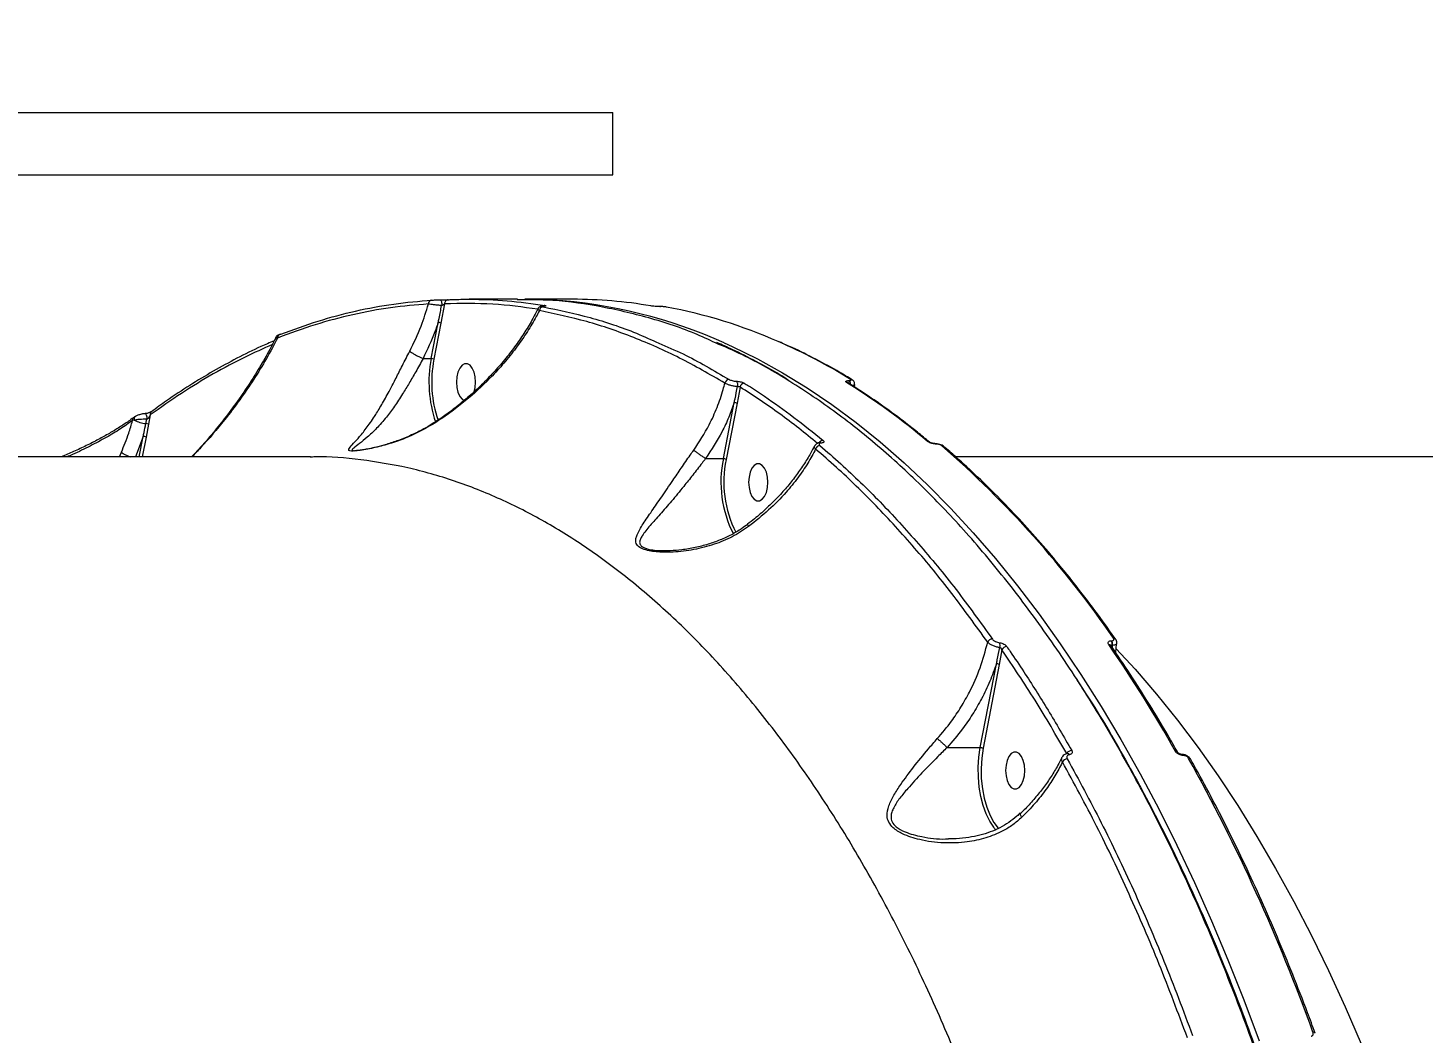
# Model space of a CAD drawing. Header units: millimetres. Extents: x -11024 to 8278, y -7837 to 5770.
# Drawn here: x 2696.3 to 3032.7, y 1306.3 to 1548.6 of the extents above; entities that cross this region are included whole.
import ezdxf

# ---------------------------------------------------------------- set-up
doc = ezdxf.new("R2010")
doc.units = ezdxf.units.MM
for name, color, linetype in [('DIKOM_ОБЪЕКТ', 7, 'Continuous'), ('DIKOM_РАЗМЕР_ЗОНА', 7, 'Continuous'), ('DIKOM_РАЗМЕР_ОБЪЕКТА', 7, 'Continuous')]:
    doc.layers.add(name, color=color, linetype=linetype)
doc.styles.add('style1', font='arial.ttf', dxfattribs={"width": 0.8})
doc.dimstyles.new('1-50', dxfattribs={"dimtxt": 300, "dimasz": 200, "dimexe": 100, "dimexo": 0, "dimgap": 100, "dimtad": 1, "dimtxsty": 'style1', "dimcen": 200, "dimclrd": 7, "dimclre": 7, "dimclrt": 7, "dimadec": 1, "dimazin": 2, "dimtfac": 1, "dimtmove": 0, "dimatfit": 2, "dimfxl": 0, "dimlwd": 25, "dimlwe": 18, "dimarcsym": 0})

# ---------------------------------------------------------------- blocks, each defined once
blk = doc.blocks.new('*D9')
at = {"layer": 'Defpoints', "color": 0, "transparency": 16777216}
for p in [(3740.68, 3707.51), (-8191.56, -3797.25), (-1076.12, -3797.25)]:
    blk.add_point(p, dxfattribs=at)
at = {"layer": 'DIKOM_РАЗМЕР_ОБЪЕКТА', "color": 7, "lineweight": 18, "transparency": 16777216}
for p, q in [((3740.68, 3707.51), (-8291.56, 3707.51)), ((-1076.12, -3797.25), (-8291.56, -3797.25))]:
    blk.add_line(p, q, dxfattribs=at)
at = {"layer": 'DIKOM_РАЗМЕР_ОБЪЕКТА', "color": 7, "lineweight": 25, "transparency": 16777216}
blk.add_line((-8191.56, 3507.51), (-8191.56, -3597.25), dxfattribs=at)
at = {"layer": 'DIKOM_РАЗМЕР_ОБЪЕКТА', "color": 7, "transparency": 16777216}
for points in [[(-8224.9, 3507.51), (-8158.23, 3507.51), (-8191.56, 3707.51)], [(-8224.9, -3597.25), (-8158.23, -3597.25), (-8191.56, -3797.25)]]:
    blk.add_solid(points, dxfattribs=at)
at = {"layer": 'DIKOM_РАЗМЕР_ОБЪЕКТА', "color": 7, "transparency": 16777216, "insert": (-8444.74, -44.87), "char_height": 300, "attachment_point": 5, "rotation": 90, "style": 'style1'}
blk.add_mtext('7500', dxfattribs=at)
blk = doc.blocks.new('*D11')
at = {"layer": 'Defpoints', "color": 0, "transparency": 16777216}
for p in [(3316.13, 5770.14), (-10574.15, -5797.25), (-1580.09, -5797.25)]:
    blk.add_point(p, dxfattribs=at)
at = {"layer": 'DIKOM_РАЗМЕР_ЗОНА', "color": 7, "lineweight": 18, "transparency": 16777216}
for p, q in [((3316.13, 5770.14), (-10674.15, 5770.14)), ((-1580.09, -5797.25), (-10674.15, -5797.25))]:
    blk.add_line(p, q, dxfattribs=at)
at = {"layer": 'DIKOM_РАЗМЕР_ЗОНА', "color": 7, "lineweight": 25, "transparency": 16777216}
blk.add_line((-10574.15, 5570.14), (-10574.15, -5597.25), dxfattribs=at)
at = {"layer": 'DIKOM_РАЗМЕР_ЗОНА', "color": 7, "transparency": 16777216}
for points in [[(-10607.49, 5570.14), (-10540.82, 5570.14), (-10574.15, 5770.14)], [(-10607.49, -5597.25), (-10540.82, -5597.25), (-10574.15, -5797.25)]]:
    blk.add_solid(points, dxfattribs=at)
at = {"layer": 'DIKOM_РАЗМЕР_ЗОНА', "color": 7, "transparency": 16777216, "insert": (-10827.33, -172.99), "char_height": 300, "attachment_point": 5, "rotation": 90, "style": 'style1'}
blk.add_mtext('11500', dxfattribs=at)

msp = doc.modelspace()

# ---------------------------------------------------------------- linework, layer by layer
at = {"layer": 'DIKOM_ОБЪЕКТ', "color": 7, "linetype": 'Continuous', "lineweight": 15}
for p, q in [((2562.384, 1528.171), (2837.384, 1528.171)), ((2837.384, 1513.171), (2837.384, 1528.171)), ((2562.384, 1513.171), (2837.384, 1513.171)), ((2796.808, 1482.053), (2795.934, 1477.432)), ((2814.407, 1483.171), (2802.766, 1483.171)), ((2827.693, 1483.171), (2816.122, 1483.171)), ((2848.818, 1481.412), (2848.729, 1481.412)), ((2848.729, 1481.412), (2848.776, 1481.408)), ((2848.865, 1481.408), (2848.776, 1481.408)), ((2848.818, 1481.412), (2848.865, 1481.408)), ((2793.576, 1468.878), (2795.264, 1477.607)), ((2795.934, 1477.432), (2794.246, 1468.702)), ((2791.624, 1468.878), (2791.619, 1468.879)), ((2791.624, 1468.878), (2793.576, 1468.878)), ((2894.298, 1463.566), (2894.344, 1463.566)), ((2868.059, 1462.006), (2867.319, 1458.086)), ((2894.123, 1463.004), (2894.125, 1463.003)), ((2895.659, 1462.003), (2895.709, 1462.648)), ((2864.037, 1444.755), (2866.649, 1458.261)), ((2867.319, 1458.086), (2864.707, 1444.579)), ((2721.993, 1454.035), (2721.569, 1453.949)), ((2724.569, 1455.597), (2724.578, 1455.598)), ((2725.835, 1455.284), (2725.408, 1453.028)), ((2724.149, 1450.104), (2722.278, 1445.171)), ((2723.195, 1445.171), (2724.149, 1450.104)), ((2724.819, 1449.928), (2723.899, 1445.171)), ((2725.408, 1453.028), (2724.819, 1449.928)), ((2915.163, 1448.364), (2915.095, 1448.364)), ((2915.368, 1448.281), (2915.3, 1448.281)), ((2764.441, 1445.171), (2466.399, 1445.171)), ((2718.393, 1445.171), (2718.872, 1446.304)), ((2859.754, 1444.755), (2864.037, 1444.755)), ((3182.175, 1445.171), (2920.067, 1445.171)), ((2849.8, 1422.594), (2850.237, 1422.598)), ((2957.592, 1400.872), (2957.66, 1400.872)), ((2957.773, 1399.742), (2957.704, 1399.356)), ((2957.841, 1399.742), (2957.773, 1399.742)), ((2957.823, 1399.179), (2957.841, 1399.742)), ((2931.208, 1398.66), (2930.546, 1395.164)), ((2925.971, 1375.139), (2929.876, 1395.339)), ((2930.546, 1395.164), (2926.641, 1374.967)), ((2917.972, 1375.139), (2925.971, 1375.139)), ((2974.61, 1373.461), (2974.563, 1373.461)), ((2974.958, 1373.199), (2974.911, 1373.199)), ((2929.733, 1355.29), (2929.437, 1355.636))]:
    msp.add_line(p, q, dxfattribs=at)
at = {"layer": 'DIKOM_ОБЪЕКТ', "color": 7, "linetype": 'Continuous', "lineweight": 15, "flags": 128}
for points in [[(2795.726, 1483.013), (2795.818, 1482.99), (2795.905, 1482.91), (2795.982, 1482.777), (2796.045, 1482.599), (2796.09, 1482.386), (2796.114, 1482.152), (2796.117, 1481.909), (2796.097, 1481.673)], [(2816.122, 1483.171), (2816.38, 1483.17), (2819.704, 1483.113)], [(2757.302, 1474.724), (2757.145, 1474.708), (2757.049, 1474.68)], [(2864.248, 1472.644), (2866.147, 1471.785), (2872.233, 1468.795), (2878.272, 1465.462), (2884.258, 1461.791), (2890.187, 1457.784), (2896.053, 1453.445), (2901.853, 1448.777), (2907.58, 1443.785), (2913.23, 1438.471), (2918.798, 1432.842), (2924.28, 1426.901), (2929.67, 1420.654), (2934.965, 1414.106), (2940.16, 1407.262), (2945.251, 1400.129), (2950.232, 1392.712), (2955.101, 1385.017), (2959.853, 1377.051), (2964.483, 1368.82), (2968.989, 1360.333), (2973.366, 1351.595), (2977.61, 1342.614), (2981.719, 1333.397), (2985.688, 1323.953), (2989.514, 1314.29), (2993.194, 1304.415)], [(2803.958, 1460.831), (2804.202, 1461.903), (2804.296, 1463.171), (2804.202, 1464.438), (2803.928, 1465.604), (2803.496, 1466.572), (2802.941, 1467.264), (2802.308, 1467.625), (2801.648, 1467.625), (2801.015, 1467.264), (2800.461, 1466.572), (2800.028, 1465.604), (2799.754, 1464.438), (2799.66, 1463.171)], [(2799.66, 1463.171), (2799.754, 1461.903), (2800.028, 1460.738), (2800.461, 1459.77), (2801.015, 1459.077), (2801.575, 1458.739)], [(2721.84, 1454.661), (2721.833, 1454.656), (2721.777, 1454.607)], [(2724.578, 1455.598), (2724.662, 1455.576), (2724.766, 1455.478), (2724.858, 1455.31), (2724.933, 1455.083), (2724.983, 1454.818), (2725.005, 1454.535), (2724.997, 1454.257)], [(2870.122, 1439.048), (2870.216, 1437.78), (2870.49, 1436.615), (2870.922, 1435.647), (2871.477, 1434.954), (2872.11, 1434.593), (2872.769, 1434.593), (2873.402, 1434.954), (2873.957, 1435.647), (2874.389, 1436.615), (2874.663, 1437.78), (2874.757, 1439.048), (2874.663, 1440.315), (2874.389, 1441.481), (2873.957, 1442.449), (2873.402, 1443.141), (2872.769, 1443.502), (2872.11, 1443.502), (2871.477, 1443.141), (2870.922, 1442.449), (2870.49, 1441.481), (2870.216, 1440.315), (2870.122, 1439.048)], [(2958.766, 1398.931), (2963.31, 1393.992), (2968.46, 1388.013), (2973.515, 1381.732), (2978.468, 1375.154), (2983.316, 1368.287), (2988.053, 1361.135), (2992.676, 1353.706), (2997.18, 1346.007), (3001.562, 1338.045), (3005.816, 1329.827), (3009.939, 1321.361), (3013.927, 1312.654), (3017.776, 1303.716), (3021.484, 1294.553), (3025.045, 1285.176), (3028.458, 1275.592), (3031.718, 1265.81), (3034.824, 1255.84)], [(2929.437, 1355.636), (2929.232, 1355.896), (2928.251, 1357.391), (2927.393, 1359.148), (2926.677, 1361.131), (2926.118, 1363.295), (2925.728, 1365.595), (2925.516, 1367.981), (2925.486, 1370.402), (2925.639, 1372.805), (2925.971, 1375.139)], [(2926.641, 1374.967), (2926.306, 1372.576), (2926.166, 1370.113), (2926.223, 1367.638), (2926.476, 1365.209), (2926.919, 1362.886), (2927.542, 1360.723), (2928.329, 1358.773), (2929.262, 1357.082), (2930.318, 1355.691), (2930.454, 1355.544)], [(2932.084, 1369.588), (2932.178, 1368.321), (2932.452, 1367.156), (2932.884, 1366.188), (2933.439, 1365.495), (2934.072, 1365.134), (2934.732, 1365.134), (2935.365, 1365.495), (2935.92, 1366.188), (2936.352, 1367.156), (2936.626, 1368.321), (2936.72, 1369.588), (2936.626, 1370.856), (2936.352, 1372.021), (2935.92, 1372.989), (2935.365, 1373.682), (2934.732, 1374.043), (2934.072, 1374.043), (2933.439, 1373.682), (2932.884, 1372.989), (2932.452, 1372.021), (2932.178, 1370.856), (2932.084, 1369.588)]]:
    msp.add_lwpolyline(points, dxfattribs=at)
at = {"layer": 'DIKOM_ОБЪЕКТ', "color": 7, "linetype": 'Continuous', "lineweight": 15}
for centre, radius, start, end in [((2793.803, 1482.062), 0.906, 94.15184, 181.33902), ((2797.728, 1482.133), 0.924, 94.65173, 184.9356), ((2820.644, 1480.388), 0.978, 94.64507, 177.1965), ((2820.974, 1480.894), 0.788, 90.51826, 117.67961), ((2815.129, 1363.826), 119.391, 65.70603, 86.38552), ((2827.656, 1370.735), 112.435, 80.33326, 89.98109), ((2827.667, 1360.132), 123.261, 66.26748, 79.42321), ((2795.278, 1476.297), 1.311, 59.98547, 90.61176), ((2757.388, 1473.898), 0.853, 113.43796, 184.80404), ((2819.884, 1341.751), 143.22, 58.50168, 66.37658), ((2822.925, 1463.221), 29.89, 169.09054, 198.73653), ((2793.59, 1467.569), 1.309, 59.95925, 90.63797), ((2822.113, 1463.175), 28.41, 168.78212, 198.82592), ((2865.482, 1462.751), 1.102, 94.57544, 169.40808), ((2865.891, 1462.531), 1.606, 344.90797, 33.01124), ((2893.545, 1462.743), 1.115, 355.58562, 47.534), ((2893.584, 1462.736), 1.126, 354.47643, 47.46971), ((2894.719, 1463.172), 0.696, 58.8034, 90.52892), ((2869.16, 1461.85), 1.111, 94.60937, 171.93945), ((2801.887, 1316.333), 173.153, 49.96475, 57.95862), ((2893.755, 1462.409), 0.7, 58.47806, 90.42054), ((2866.663, 1456.95), 1.311, 59.99298, 90.60425), ((2722.34, 1454.067), 0.78, 136.22583, 188.71906), ((2722.693, 1454.313), 0.754, 126.24372, 201.66607), ((2725.677, 1461.261), 8.111, 242.98274, 263.69684), ((2726.596, 1455.481), 0.786, 130.29026, 194.52566), ((2724.163, 1448.793), 1.311, 59.98547, 90.61176), ((2724.759, 1451.889), 1.31, 60.36004, 88.80974), ((2887.396, 1446.742), 1.169, 94.15075, 165.01116), ((2888.146, 1447.995), 1.153, 94.08067, 151.40165), ((2887.434, 1448.168), 0.435, 54.64022, 93.07592), ((2913.29, 1448.259), 0.649, 49.24323, 91.81562), ((2915.088, 1448.051), 0.313, 47.29069, 88.96983), ((2915.156, 1448.051), 0.314, 47.29561, 88.22208), ((2755.829, 1262.716), 245.274, 34.45525, 49.01553), ((2916.709, 1447.207), 0.663, 50.06358, 91.36735), ((2890.761, 1439.045), 27.327, 167.93797, 207.08131), ((2864.05, 1443.442), 1.313, 59.99542, 90.56364), ((2890.853, 1439.071), 26.719, 168.10372, 206.82631), ((2928.965, 1399.945), 1.33, 92.89065, 154.8546), ((2928.797, 1399.712), 1.939, 345.74848, 20.07764), ((2932.428, 1398.133), 1.329, 92.65805, 156.63777), ((2956.995, 1399.328), 0.605, 37.8103, 93.46978), ((2674.113, 1205.052), 343.482, 29.50404, 34.56676), ((2956.194, 1400.069), 1.612, 348.29346, 29.8739), ((2956.26, 1400.069), 1.615, 348.30947, 29.83432), ((2958.111, 1400.878), 0.605, 38.01922, 93.49432), ((2929.89, 1394.028), 1.311, 59.98547, 90.61176), ((2948.068, 1373.004), 1.414, 91.98858, 151.60826), ((2947.053, 1373.155), 0.505, 29.90747, 94.21348), ((2973.105, 1373.646), 0.569, 34.1954, 95.35711), ((2974.518, 1373.039), 0.424, 22.21046, 84.6467), ((2974.56, 1373.035), 0.43, 22.49759, 82.64728), ((2976.252, 1371.949), 0.573, 34.37074, 95.09396), ((2578.553, 1151.998), 454.702, 19.86965, 29.01124), ((2947.011, 1370.956), 1.434, 92.16623, 149.245), ((3006.262, 1306.022), 0.527, 32.85861, 98.34072)]:
    msp.add_arc(centre, radius, start, end, dxfattribs=at)
for points, knots in [([(2792.898, 1482.041), (2789.857, 1481.785), (2783.777, 1481.275), (2774.666, 1479.546), (2765.572, 1477.17), (2759.549, 1474.941), (2756.538, 1473.826)], [0, 0, 0, 0, 0.2490999, 0.4981997, 0.7490988, 1, 1, 1, 1]), ([(2757.302, 1474.724), (2760.298, 1475.834), (2766.29, 1478.055), (2775.381, 1480.442), (2784.532, 1482.189), (2790.669, 1482.707), (2793.738, 1482.965)], [0, 0, 0, 0, 0.2491006, 0.4982005, 0.7491007, 1, 1, 1, 1]), ([(2788.394, 1470.639), (2789.381, 1472.649), (2791.209, 1476.376), (2792.365, 1480.255), (2792.898, 1482.041)], [0, 0, 0, 0, 0.5394986, 1, 1, 1, 1]), ([(2796.097, 1481.673), (2795.814, 1481.688), (2795.232, 1481.718), (2794.303, 1481.81), (2793.455, 1481.923), (2793.083, 1482.002), (2792.898, 1482.041)], [0, 0, 0, 0, 0.23796711, 0.49066277, 0.74627412, 1, 1, 1, 1]), ([(2793.738, 1482.965), (2793.857, 1482.972), (2794.095, 1482.984), (2794.62, 1482.999), (2795.194, 1483.01), (2795.554, 1483.012), (2795.726, 1483.013)], [0, 0, 0, 0, 0.2583871, 0.5167909, 0.7678161, 1, 1, 1, 1]), ([(2819.332, 1480.918), (2818.863, 1480.001), (2817.839, 1477.994), (2815.949, 1474.917), (2813.734, 1471.704), (2811.276, 1468.54), (2808.611, 1465.473), (2805.77, 1462.543), (2802.802, 1459.791), (2799.728, 1457.245), (2796.751, 1455.014), (2794.744, 1453.724), (2793.838, 1453.142)], [0, 0, 0, 0, 0.08944522, 0.19550475, 0.30200707, 0.40881759, 0.51575191, 0.62043396, 0.72302991, 0.82299287, 0.92003641, 1, 1, 1, 1]), ([(2819.667, 1480.436), (2819.419, 1479.963), (2818.536, 1478.275), (2816.811, 1475.39), (2814.332, 1471.784), (2811.523, 1468.221), (2807.722, 1463.983), (2803.641, 1460.126), (2799.389, 1456.721), (2796.467, 1454.626), (2794.601, 1453.444), (2793.916, 1453.01)], [0, 0, 0, 0, 0.0465638, 0.1660377, 0.2855054, 0.4082693, 0.5310193, 0.7327783, 0.8363385, 0.9398859, 1, 1, 1, 1]), ([(2795.264, 1477.607), (2795.33, 1477.92), (2795.619, 1479.273), (2795.889, 1480.629), (2796.097, 1481.673)], [0, 0, 0, 0, 0.2307346, 1, 1, 1, 1]), ([(2795.726, 1483.013), (2795.895, 1483.014), (2796.243, 1483.017), (2796.799, 1483.027), (2797.308, 1483.039), (2797.539, 1483.049), (2797.654, 1483.053)], [0, 0, 0, 0, 0.2338663, 0.4824692, 0.7413741, 1, 1, 1, 1]), ([(2796.808, 1482.053), (2796.762, 1482.008), (2796.673, 1481.92), (2796.488, 1481.802), (2796.305, 1481.72), (2796.172, 1481.683), (2796.114, 1481.675), (2796.097, 1481.673)], [0, 0, 0, 0, 0.291591, 0.5673332, 0.8036849, 0.9441931, 1, 1, 1, 1]), ([(2819.257, 1480.776), (2815.661, 1481.267), (2808.187, 1482.288), (2800.695, 1482.134), (2796.808, 1482.053)], [0, 0, 0, 0, 0.4811612, 1, 1, 1, 1]), ([(2797.654, 1483.053), (2797.997, 1483.068), (2799.714, 1483.142), (2804.458, 1483.221), (2811.895, 1482.955), (2817.942, 1482.106), (2820.967, 1481.682)], [0, 0, 0, 0, 0.0441433, 0.2207138, 0.6100138, 1, 1, 1, 1]), ([(2862.149, 1472.653), (2860.473, 1473.427), (2854.91, 1475.995), (2845.311, 1479.04), (2833.405, 1481.736), (2823.054, 1483.089), (2816.687, 1483.026), (2814.316, 1483.003)], [0, 0, 0, 0, 0.1071164, 0.3555401, 0.6041535, 0.8525767, 1, 1, 1, 1]), ([(2819.667, 1480.436), (2819.579, 1480.499), (2819.375, 1480.646), (2819.269, 1480.813), (2819.336, 1480.89), (2819.352, 1480.907)], [0, 0, 0, 0, 0.3685154, 0.8539055, 1, 1, 1, 1]), ([(2820.701, 1481.526), (2820.697, 1481.526), (2820.52, 1481.526), (2820.296, 1481.509), (2820.028, 1481.472), (2819.749, 1481.365), (2819.521, 1481.192), (2819.364, 1481.028), (2819.332, 1480.917), (2819.331, 1480.914)], [0, 0, 0, 0, 0.0072287, 0.3100018, 0.5383357, 0.6699305, 0.8211602, 0.9951508, 1, 1, 1, 1]), ([(2864.399, 1462.954), (2860.768, 1465.053), (2853.506, 1469.251), (2842.373, 1474.126), (2831.095, 1478.028), (2823.476, 1479.633), (2819.667, 1480.436)], [0, 0, 0, 0, 0.248597, 0.4971926, 0.7485958, 1, 1, 1, 1]), ([(2820.762, 1481.522), (2820.657, 1481.519), (2820.447, 1481.512), (2820.285, 1481.486), (2820.249, 1481.449), (2820.346, 1481.407), (2820.498, 1481.376), (2820.565, 1481.363)], [0, 0, 0, 0, 0.1889118, 0.377441, 0.5792236, 0.8164934, 1, 1, 1, 1]), ([(2820.565, 1481.363), (2824.338, 1480.557), (2831.886, 1478.944), (2841.187, 1475.91), (2846.662, 1473.403), (2848.442, 1472.588)], [0, 0, 0, 0, 0.40293817, 0.80587363, 1, 1, 1, 1]), ([(2820.972, 1481.54), (2820.968, 1481.54), (2820.957, 1481.538), (2820.859, 1481.531), (2820.736, 1481.525), (2820.63, 1481.526), (2820.607, 1481.526)], [0, 0, 0, 0, 0.2067671, 0.506319, 0.8915975, 1, 1, 1, 1]), ([(2820.967, 1481.682), (2821.036, 1481.669), (2821.197, 1481.64), (2821.296, 1481.597), (2821.254, 1481.56), (2821.087, 1481.533), (2820.87, 1481.526), (2820.762, 1481.522)], [0, 0, 0, 0, 0.1825482, 0.4237801, 0.6274633, 0.8134344, 1, 1, 1, 1]), ([(2848.776, 1481.408), (2848.714, 1481.408), (2848.5, 1481.41), (2848.076, 1481.425), (2847.529, 1481.459), (2846.965, 1481.511), (2846.688, 1481.552), (2846.536, 1481.574)], [0, 0, 0, 0, 0.0796, 0.2757345, 0.4707367, 0.7105149, 1, 1, 1, 1]), ([(2850.292, 1481.298), (2850.19, 1481.314), (2850.012, 1481.343), (2849.649, 1481.376), (2849.308, 1481.398), (2849.042, 1481.407), (2848.906, 1481.408), (2848.865, 1481.408)], [0, 0, 0, 0, 0.3026188, 0.5346691, 0.7255437, 0.9171073, 1, 1, 1, 1]), ([(2795.264, 1477.607), (2795.007, 1476.843), (2794.01, 1473.879), (2792.64, 1471.008), (2791.624, 1468.878)], [0, 0, 0, 0, 0.2578088, 1, 1, 1, 1]), ([(2756.093, 1473.894), (2755.801, 1473.292), (2754.818, 1471.266), (2752.862, 1467.8), (2750.225, 1463.487), (2747.286, 1459.137), (2744.213, 1454.947), (2740.957, 1450.892), (2738.194, 1447.673), (2736.364, 1445.781), (2735.773, 1445.171)], [0, 0, 0, 0, 0.0608243, 0.2048242, 0.3516003, 0.5011163, 0.6531938, 0.7885787, 0.9317254, 1, 1, 1, 1]), ([(2756.538, 1473.826), (2755.662, 1472.167), (2753.908, 1468.849), (2750.848, 1463.886), (2747.484, 1458.947), (2743.281, 1453.414), (2739.404, 1448.804), (2736.606, 1445.914), (2735.886, 1445.171)], [0, 0, 0, 0, 0.168348, 0.33670354, 0.50756818, 0.67843009, 0.91729977, 1, 1, 1, 1]), ([(2756.538, 1473.826), (2756.453, 1473.836), (2756.179, 1473.869), (2755.982, 1473.901), (2756.061, 1473.911), (2756.064, 1473.911)], [0, 0, 0, 0, 0.2974031, 0.9657492, 1, 1, 1, 1]), ([(2757.052, 1474.669), (2756.981, 1474.645), (2756.758, 1474.569), (2756.507, 1474.417), (2756.207, 1474.191), (2756.103, 1473.975), (2756.067, 1473.902)], [0, 0, 0, 0, 0.1818381, 0.5642932, 0.8512073, 1, 1, 1, 1]), ([(2755.276, 1472.237), (2753.084, 1471.27), (2748.301, 1469.162), (2741, 1465.224), (2733.363, 1460.611), (2728.344, 1457.06), (2725.835, 1455.284)], [0, 0, 0, 0, 0.2194573, 0.4786889, 0.7393446, 1, 1, 1, 1]), ([(2755.722, 1473.14), (2754.658, 1472.69), (2751.65, 1471.416), (2746.747, 1468.982), (2741.02, 1465.875), (2735.356, 1462.442), (2730.384, 1459.183), (2727.323, 1456.941), (2726.11, 1456.053)], [0, 0, 0, 0, 0.1055759, 0.2984192, 0.4907311, 0.6823426, 0.8741047, 1, 1, 1, 1]), ([(2793.916, 1453.01), (2792.236, 1452.069), (2788.838, 1450.168), (2783.959, 1448.416), (2780.234, 1447.427), (2777.787, 1446.935), (2776.091, 1446.675), (2774.711, 1446.557), (2773.836, 1446.615), (2773.615, 1446.866), (2773.89, 1447.412), (2774.824, 1448.389), (2776.345, 1450.054), (2778.152, 1452.307), (2780.028, 1455.039), (2781.872, 1458.093), (2783.518, 1461.089), (2785.111, 1464.172), (2786.685, 1467.316), (2787.803, 1469.49), (2788.394, 1470.639)], [0, 0, 0, 0, 0.0863538, 0.1746784, 0.2336185, 0.2635144, 0.294119, 0.3212042, 0.348563, 0.3826682, 0.4154265, 0.4844295, 0.5550137, 0.633366, 0.7133051, 0.7760749, 0.8404069, 0.8905379, 0.9421297, 1, 1, 1, 1]), ([(2788.394, 1470.639), (2788.412, 1470.625), (2788.528, 1470.533), (2788.842, 1470.316), (2789.446, 1469.951), (2790.179, 1469.553), (2790.947, 1469.17), (2791.395, 1468.976), (2791.619, 1468.879)], [0, 0, 0, 0, 0.03191, 0.2096851, 0.4072912, 0.604838, 0.8024232, 1, 1, 1, 1]), ([(2848.442, 1472.588), (2850.406, 1471.753), (2856.121, 1469.325), (2861.72, 1466.019), (2865.395, 1463.85)], [0, 0, 0, 0, 0.34366274, 1, 1, 1, 1]), ([(3030.722, 1064.173), (3030.693, 1068.751), (3030.616, 1081.086), (3029.94, 1101.153), (3028.533, 1124.277), (3026.44, 1147.436), (3023.653, 1170.549), (3020.16, 1193.533), (3016.039, 1215.882), (3011.32, 1237.535), (3006.043, 1258.446), (3000.123, 1278.956), (2993.552, 1298.975), (2986.337, 1318.419), (2978.639, 1336.86), (2970.494, 1354.259), (2961.95, 1370.6), (2952.866, 1386.149), (2943.253, 1400.816), (2933.131, 1414.527), (2922.845, 1426.834), (2912.453, 1437.773), (2902.01, 1447.401), (2891.223, 1456.027), (2880.106, 1463.51), (2870.373, 1469.121), (2864.329, 1471.717), (2862.149, 1472.653)], [0, 0, 0, 0, 0.0243023, 0.065474, 0.1066777, 0.1478492, 0.1902168, 0.2326193, 0.2749866, 0.3161585, 0.357362, 0.3985338, 0.4409013, 0.4833035, 0.5256711, 0.5668429, 0.6080463, 0.6492182, 0.6915858, 0.7339878, 0.7763554, 0.816045, 0.8557626, 0.895452, 0.9362088, 0.9769962, 1, 1, 1, 1]), ([(2879.62, 1463.742), (2878.95, 1464.161), (2876.397, 1465.756), (2871.904, 1468.208), (2866.851, 1470.796), (2863.683, 1472.178), (2862.451, 1472.715)], [0, 0, 0, 0, 0.1187387, 0.452619, 0.7871434, 1, 1, 1, 1]), ([(2895.079, 1463.768), (2894.079, 1464.368), (2891.184, 1466.108), (2886.355, 1468.743), (2881.512, 1471.176), (2878.565, 1472.439), (2877.557, 1472.871)], [0, 0, 0, 0, 0.1730566, 0.5013021, 0.8294798, 1, 1, 1, 1]), ([(2791.619, 1468.879), (2791.619, 1468.879), (2791.081, 1467.803), (2789.887, 1465.805), (2788.271, 1462.914), (2786.551, 1460.08), (2784.714, 1457.311), (2782.612, 1454.503), (2780.387, 1451.974), (2778.228, 1449.904), (2776.273, 1448.359), (2775.033, 1447.45), (2774.493, 1446.942), (2774.473, 1446.708), (2774.971, 1446.683), (2775.16, 1446.674)], [0, 0, 0, 0, 0.00002477, 0.08379886, 0.15919558, 0.23467678, 0.33065673, 0.42676483, 0.54703651, 0.66740512, 0.77212712, 0.87655369, 0.92378623, 0.97100494, 1, 1, 1, 1]), ([(2865.395, 1463.85), (2865.492, 1463.799), (2865.688, 1463.697), (2866.133, 1463.563), (2866.629, 1463.461), (2867.008, 1463.417), (2867.201, 1463.408), (2867.237, 1463.406)], [0, 0, 0, 0, 0.2363939, 0.4725881, 0.7091468, 0.9458992, 1, 1, 1, 1]), ([(2867.237, 1463.406), (2867.273, 1463.404), (2867.464, 1463.395), (2867.841, 1463.352), (2868.335, 1463.25), (2868.779, 1463.113), (2868.973, 1463.01), (2869.07, 1462.958)], [0, 0, 0, 0, 0.053524, 0.2897509, 0.5263374, 0.7630959, 1, 1, 1, 1]), ([(2893.75, 1463.109), (2893.681, 1463.161), (2893.543, 1463.264), (2893.544, 1463.4), (2893.703, 1463.504), (2893.977, 1463.558), (2894.206, 1463.563), (2894.298, 1463.566)], [0, 0, 0, 0, 0.2150139, 0.4299504, 0.6447004, 0.8591738, 1, 1, 1, 1]), ([(2894.344, 1463.566), (2894.406, 1463.567), (2894.561, 1463.571), (2894.743, 1463.607), (2894.85, 1463.676), (2894.85, 1463.767), (2894.758, 1463.834), (2894.712, 1463.868)], [0, 0, 0, 0, 0.1423121, 0.3571317, 0.5715885, 0.7857665, 1, 1, 1, 1]), ([(2895.662, 1462.647), (2895.673, 1462.74), (2895.699, 1462.952), (2895.585, 1463.259), (2895.399, 1463.522), (2895.223, 1463.681), (2895.108, 1463.744), (2895.075, 1463.762)], [0, 0, 0, 0, 0.19897034, 0.45146902, 0.68046033, 0.91056725, 1, 1, 1, 1]), ([(2856.868, 1446.8), (2858.182, 1448.809), (2860.344, 1452.117), (2862.574, 1457.106), (2863.751, 1460.485), (2864.267, 1462.451), (2864.399, 1462.954)], [0, 0, 0, 0, 0.3957794, 0.6516328, 0.9109992, 1, 1, 1, 1]), ([(2867.441, 1462.113), (2867.382, 1462.118), (2867.063, 1462.142), (2866.436, 1462.234), (2865.616, 1462.43), (2864.881, 1462.68), (2864.56, 1462.863), (2864.399, 1462.954)], [0, 0, 0, 0, 0.0542385, 0.2910854, 0.5276032, 0.7637138, 1, 1, 1, 1]), ([(2866.649, 1458.261), (2866.716, 1458.573), (2866.991, 1459.855), (2867.247, 1461.141), (2867.441, 1462.113)], [0, 0, 0, 0, 0.2435458, 1, 1, 1, 1]), ([(2868.059, 1462.006), (2868.026, 1462.019), (2867.96, 1462.045), (2867.81, 1462.078), (2867.643, 1462.102), (2867.517, 1462.111), (2867.453, 1462.113), (2867.441, 1462.113)], [0, 0, 0, 0, 0.2370601, 0.4742961, 0.7108868, 0.946473, 1, 1, 1, 1]), ([(2886.732, 1448.442), (2883.71, 1450.877), (2877.569, 1455.826), (2871.263, 1459.924), (2868.059, 1462.006)], [0, 0, 0, 0, 0.4919511, 1, 1, 1, 1]), ([(2869.07, 1462.958), (2869.397, 1462.753), (2871.03, 1461.726), (2875.045, 1459.087), (2881.076, 1454.805), (2885.734, 1451.033), (2888.064, 1449.145)], [0, 0, 0, 0, 0.0507685, 0.2538482, 0.6266968, 1, 1, 1, 1]), ([(2913.707, 1448.756), (2912.745, 1449.551), (2909.958, 1451.854), (2905.297, 1455.438), (2899.732, 1459.418), (2895.984, 1461.815), (2894.121, 1463.006)], [0, 0, 0, 0, 0.1498886, 0.4344476, 0.718975, 1, 1, 1, 1]), ([(2895.655, 1462.652), (2895.66, 1462.625), (2895.675, 1462.532), (2895.504, 1462.416), (2895.25, 1462.362), (2895.143, 1462.34)], [0, 0, 0, 0, 0.1851502, 0.6545719, 1, 1, 1, 1]), ([(2866.649, 1458.261), (2866.224, 1457.082), (2865.369, 1454.714), (2863.234, 1450.108), (2861.141, 1446.89), (2859.754, 1444.755)], [0, 0, 0, 0, 0.2504067, 0.5028747, 1, 1, 1, 1]), ([(2721.766, 1454.621), (2721.381, 1454.333), (2720.367, 1453.574), (2718.435, 1452.308), (2716.01, 1450.839), (2713.34, 1449.361), (2710.458, 1447.893), (2707.495, 1446.488), (2705.415, 1445.595), (2704.426, 1445.171)], [0, 0, 0, 0, 0.0933542, 0.2458727, 0.3994997, 0.5536728, 0.7077415, 0.8611776, 1, 1, 1, 1]), ([(2721.569, 1453.949), (2720.623, 1453.276), (2718.728, 1451.928), (2715.277, 1449.855), (2711.405, 1447.79), (2708.192, 1446.213), (2706.191, 1445.366), (2705.729, 1445.171)], [0, 0, 0, 0, 0.2323757, 0.4654856, 0.6978601, 0.9303604, 1, 1, 1, 1]), ([(2718.872, 1446.304), (2719.504, 1447.823), (2720.553, 1450.344), (2721.28, 1452.924), (2721.569, 1453.949)], [0, 0, 0, 0, 0.6025738, 1, 1, 1, 1]), ([(2722.267, 1454.907), (2722.121, 1454.833), (2721.931, 1454.737), (2721.782, 1454.617), (2721.747, 1454.589)], [0, 0, 0, 0, 0.7670256, 1, 1, 1, 1]), ([(2724.997, 1454.257), (2724.828, 1454.257), (2724.419, 1454.256), (2723.666, 1454.222), (2722.766, 1454.151), (2722.263, 1454.076), (2721.993, 1454.035)], [0, 0, 0, 0, 0.1615536, 0.3913198, 0.6723985, 1, 1, 1, 1]), ([(2723.733, 1455.465), (2723.567, 1455.426), (2723.134, 1455.323), (2722.632, 1455.128), (2722.346, 1454.966), (2722.253, 1454.913)], [0, 0, 0, 0, 0.29474061, 0.76895419, 1, 1, 1, 1]), ([(2724.57, 1455.588), (2724.355, 1455.575), (2724.072, 1455.557), (2723.798, 1455.483), (2723.733, 1455.465)], [0, 0, 0, 0, 0.7603284, 1, 1, 1, 1]), ([(2726.09, 1456.085), (2726.08, 1456.077), (2726.043, 1456.047), (2725.834, 1455.928), (2725.502, 1455.791), (2725.116, 1455.678), (2724.82, 1455.622), (2724.642, 1455.599), (2724.582, 1455.598), (2724.577, 1455.598)], [0, 0, 0, 0, 0.0733434, 0.2839214, 0.5543789, 0.7485888, 0.8871831, 0.9914366, 1, 1, 1, 1]), ([(2724.787, 1453.199), (2724.849, 1453.512), (2724.92, 1453.864), (2724.989, 1454.217), (2724.997, 1454.257)], [0, 0, 0, 0, 0.8862999, 1, 1, 1, 1]), ([(2725.835, 1455.284), (2725.77, 1455.152), (2725.649, 1454.909), (2725.431, 1454.601), (2725.245, 1454.403), (2725.118, 1454.311), (2725.048, 1454.273), (2725.013, 1454.263), (2724.997, 1454.257)], [0, 0, 0, 0, 0.3534648, 0.6499659, 0.8418542, 0.9246036, 0.9643569, 1, 1, 1, 1]), ([(2724.149, 1450.104), (2724.215, 1450.416), (2724.434, 1451.447), (2724.642, 1452.479), (2724.787, 1453.199)], [0, 0, 0, 0, 0.3030082, 1, 1, 1, 1]), ([(2793.838, 1453.143), (2793.161, 1452.725), (2791.553, 1451.73), (2788.822, 1450.404), (2785.803, 1449.168), (2782.963, 1448.224), (2780.568, 1447.573), (2778.708, 1447.158), (2777.301, 1446.901), (2776.26, 1446.752), (2775.582, 1446.682), (2775.207, 1446.671), (2775.162, 1446.671), (2775.16, 1446.671)], [0, 0, 0, 0, 0.1119329, 0.2660894, 0.4274704, 0.5737478, 0.691418, 0.7848155, 0.854519, 0.9120325, 0.9596427, 0.997868, 1, 1, 1, 1]), ([(2793.916, 1453.01), (2793.907, 1453.024), (2793.858, 1453.105), (2793.853, 1453.116), (2793.848, 1453.125)], [0, 0, 0, 0, 0.17264662, 1, 1, 1, 1]), ([(2870.113, 1428.383), (2868.817, 1427.523), (2866.191, 1425.78), (2861.708, 1423.973), (2856.906, 1422.716), (2852.334, 1422.165), (2848.838, 1422.176), (2846.508, 1422.446), (2844.815, 1422.841), (2843.389, 1423.556), (2842.858, 1424.509), (2842.909, 1425.486), (2843.376, 1426.91), (2844.648, 1429.032), (2846.722, 1432.066), (2849.143, 1435.547), (2851.553, 1439.066), (2853.878, 1442.484), (2855.574, 1444.962), (2856.592, 1446.408), (2856.868, 1446.8)], [0, 0, 0, 0, 0.0704022, 0.1427035, 0.2195583, 0.297966, 0.3555911, 0.384866, 0.4149653, 0.4491204, 0.4886783, 0.517261, 0.5465195, 0.6240199, 0.7036985, 0.7828109, 0.8640046, 0.9204677, 0.9784119, 1, 1, 1, 1]), ([(2856.868, 1446.8), (2856.891, 1446.784), (2856.988, 1446.714), (2857.262, 1446.517), (2857.771, 1446.153), (2858.452, 1445.67), (2859.152, 1445.175), (2859.549, 1444.896), (2859.748, 1444.757)], [0, 0, 0, 0, 0.0352088, 0.1540657, 0.3655558, 0.5770222, 0.7885209, 1, 1, 1, 1]), ([(2885.969, 1447.837), (2885.669, 1447.234), (2884.905, 1445.705), (2883.388, 1443.255), (2881.463, 1440.504), (2879.287, 1437.796), (2876.897, 1435.158), (2874.304, 1432.631), (2871.956, 1430.552), (2870.419, 1429.382), (2869.861, 1428.957)], [0, 0, 0, 0, 0.0889516, 0.2258124, 0.3640119, 0.5031937, 0.6428489, 0.7823307, 0.9210252, 1, 1, 1, 1]), ([(2886.267, 1447.044), (2885.668, 1445.921), (2884.426, 1443.592), (2882.033, 1440.104), (2878.929, 1436.293), (2875.024, 1432.274), (2871.762, 1429.69), (2870.113, 1428.383)], [0, 0, 0, 0, 0.1665442, 0.3455521, 0.5267556, 0.7607847, 1, 1, 1, 1]), ([(2886.267, 1447.044), (2886.228, 1447.092), (2886.076, 1447.278), (2885.95, 1447.553), (2886.028, 1447.727), (2886.059, 1447.795)], [0, 0, 0, 0, 0.1743243, 0.6788684, 1, 1, 1, 1]), ([(2887.412, 1448.598), (2887.38, 1448.597), (2887.119, 1448.587), (2886.738, 1448.48), (2886.281, 1448.211), (2886.124, 1447.944), (2886.055, 1447.827)], [0, 0, 0, 0, 0.0555298, 0.464182, 0.7656191, 1, 1, 1, 1]), ([(2927.76, 1400.51), (2924.892, 1404.493), (2919.155, 1412.458), (2910.152, 1423.39), (2900.871, 1433.528), (2892.863, 1441.32), (2887.94, 1445.593), (2886.267, 1447.044)], [0, 0, 0, 0, 0.2203103, 0.4406208, 0.6630828, 0.8855442, 1, 1, 1, 1]), ([(2887.686, 1448.523), (2887.568, 1448.507), (2887.331, 1448.474), (2887.139, 1448.348), (2887.094, 1448.179), (2887.183, 1448.024), (2887.285, 1447.931), (2887.311, 1447.907)], [0, 0, 0, 0, 0.2256773, 0.4513637, 0.680171, 0.9175872, 1, 1, 1, 1]), ([(2887.311, 1447.907), (2888.988, 1446.453), (2893.89, 1442.199), (2901.856, 1434.454), (2911.131, 1424.34), (2920.188, 1413.362), (2925.994, 1405.303), (2928.898, 1401.273)], [0, 0, 0, 0, 0.1144541, 0.3347644, 0.5550747, 0.7775384, 1, 1, 1, 1]), ([(2887.488, 1448.613), (2887.489, 1448.613), (2887.49, 1448.614), (2887.456, 1448.605), (2887.413, 1448.604), (2887.403, 1448.604)], [0, 0, 0, 0, 0.3236725, 0.851482, 1, 1, 1, 1]), ([(2888.064, 1449.145), (2888.091, 1449.121), (2888.196, 1449.029), (2888.286, 1448.871), (2888.239, 1448.701), (2888.044, 1448.573), (2887.805, 1448.54), (2887.686, 1448.523)], [0, 0, 0, 0, 0.0826275, 0.3217219, 0.5513292, 0.7755965, 1, 1, 1, 1]), ([(2915.3, 1448.281), (2915.223, 1448.283), (2914.996, 1448.289), (2914.561, 1448.354), (2914.045, 1448.495), (2913.576, 1448.689), (2913.371, 1448.835), (2913.269, 1448.908)], [0, 0, 0, 0, 0.1082968, 0.320478, 0.5430729, 0.7715834, 1, 1, 1, 1]), ([(2915.094, 1448.364), (2915.091, 1448.364), (2915.038, 1448.361), (2914.873, 1448.374), (2914.603, 1448.412), (2914.29, 1448.489), (2914.006, 1448.59), (2913.815, 1448.682), (2913.72, 1448.745), (2913.715, 1448.75), (2913.713, 1448.751)], [0, 0, 0, 0, 0.0069729, 0.1391971, 0.2904219, 0.4645339, 0.6509563, 0.8100605, 0.9382732, 1, 1, 1, 1]), ([(2917.127, 1447.705), (2917.09, 1447.741), (2916.915, 1447.913), (2916.503, 1448.105), (2915.879, 1448.297), (2915.409, 1448.381), (2915.185, 1448.36), (2915.165, 1448.359)], [0, 0, 0, 0, 0.078652, 0.377887, 0.6638256, 0.970546, 1, 1, 1, 1]), ([(2916.693, 1447.87), (2916.627, 1447.918), (2916.493, 1448.015), (2916.188, 1448.142), (2915.852, 1448.234), (2915.569, 1448.276), (2915.42, 1448.28), (2915.368, 1448.281)], [0, 0, 0, 0, 0.2288549, 0.4578853, 0.6784296, 0.8883733, 1, 1, 1, 1]), ([(2958.589, 1401.25), (2957.746, 1402.443), (2955.302, 1405.902), (2951.184, 1411.431), (2946.206, 1417.749), (2941.139, 1423.796), (2935.987, 1429.572), (2930.756, 1435.074), (2925.446, 1440.291), (2920.897, 1444.476), (2918.109, 1446.877), (2917.135, 1447.715)], [0, 0, 0, 0, 0.0652725, 0.1892973, 0.3133241, 0.4373498, 0.5613707, 0.6853866, 0.8093957, 0.9333937, 1, 1, 1, 1]), ([(2718.872, 1446.304), (2718.891, 1446.289), (2718.999, 1446.206), (2719.298, 1446.007), (2719.875, 1445.686), (2720.501, 1445.379), (2720.885, 1445.222), (2721.011, 1445.171)], [0, 0, 0, 0, 0.0469294, 0.2629146, 0.5589025, 0.8548059, 1, 1, 1, 1]), ([(2960.654, 1124.725), (2960.007, 1131.665), (2958.712, 1145.55), (2956.016, 1166.071), (2952.75, 1186.487), (2948.84, 1206.701), (2944.302, 1226.643), (2939.232, 1245.872), (2933.658, 1264.339), (2927.624, 1282.013), (2921.028, 1299.181), (2913.87, 1315.761), (2906.162, 1331.679), (2898.072, 1346.59), (2889.634, 1360.465), (2880.893, 1373.301), (2871.707, 1385.302), (2862.09, 1396.39), (2852.065, 1406.505), (2841.845, 1415.428), (2831.47, 1423.157), (2820.98, 1429.713), (2810.21, 1435.202), (2799.187, 1439.545), (2787.94, 1442.746), (2776.709, 1444.576), (2768.845, 1445.325), (2764.77, 1445.132), (2764.391, 1445.115)], [0, 0, 0, 0, 0.0392431, 0.0785159, 0.1177588, 0.1581425, 0.1985589, 0.2389425, 0.2781875, 0.3174626, 0.3567077, 0.3970917, 0.4375085, 0.4778925, 0.5171659, 0.5564698, 0.5957433, 0.6361546, 0.6765987, 0.7170099, 0.7563482, 0.7957164, 0.8350549, 0.8755303, 0.9160385, 0.9565143, 0.9959508, 1, 1, 1, 1]), ([(2859.748, 1444.757), (2859.747, 1444.756), (2859.454, 1444.404), (2858.435, 1443.05), (2856.636, 1440.788), (2854.162, 1437.662), (2851.485, 1434.45), (2848.77, 1431.304), (2846.274, 1428.571), (2844.719, 1426.661), (2843.977, 1425.37), (2843.772, 1424.59), (2843.946, 1424.014), (2844.429, 1423.525), (2844.94, 1423.255), (2845.873, 1422.946), (2847.024, 1422.722), (2848.489, 1422.561), (2849.439, 1422.585), (2849.8, 1422.594)], [0, 0, 0, 0, 0.0000444, 0.0327591, 0.120941, 0.2092387, 0.3339583, 0.4588407, 0.5798229, 0.700481, 0.7429805, 0.785322, 0.8276218, 0.8405565, 0.8786365, 0.8876834, 0.9304824, 0.9735714, 1, 1, 1, 1]), ([(2859.754, 1444.755), (2859.752, 1444.755), (2859.75, 1444.755), (2859.748, 1444.756), (2859.748, 1444.757)], [0, 0, 0, 0, 0.6479177, 1, 1, 1, 1]), ([(2869.883, 1428.942), (2869.399, 1428.576), (2868.152, 1427.633), (2865.928, 1426.361), (2863.229, 1425.093), (2860.304, 1424.065), (2857.206, 1423.258), (2854.154, 1422.76), (2851.658, 1422.549), (2850.276, 1422.559), (2849.801, 1422.562)], [0, 0, 0, 0, 0.0834929, 0.2151781, 0.3533918, 0.4968778, 0.6455685, 0.7987726, 0.9307856, 1, 1, 1, 1]), ([(2870.113, 1428.383), (2870.099, 1428.409), (2870.009, 1428.57), (2869.901, 1428.792), (2869.924, 1428.843), (2869.934, 1428.865)], [0, 0, 0, 0, 0.095349, 0.5959803, 1, 1, 1, 1]), ([(2915.605, 1377.268), (2916.772, 1378.64), (2918.826, 1381.056), (2921.36, 1384.867), (2923.77, 1389.136), (2926.107, 1394.357), (2927.205, 1398.444), (2927.76, 1400.51)], [0, 0, 0, 0, 0.2022596, 0.3564087, 0.5119971, 0.7532519, 1, 1, 1, 1]), ([(2930.677, 1399.235), (2930.644, 1399.238), (2930.36, 1399.268), (2929.775, 1399.386), (2928.962, 1399.679), (2928.229, 1400.071), (2927.916, 1400.364), (2927.76, 1400.51)], [0, 0, 0, 0, 0.0300274, 0.263988, 0.5066673, 0.7544524, 1, 1, 1, 1]), ([(2928.898, 1401.273), (2928.987, 1401.167), (2929.165, 1400.955), (2929.594, 1400.676), (2930.077, 1400.472), (2930.428, 1400.396), (2930.599, 1400.38), (2930.618, 1400.378)], [0, 0, 0, 0, 0.2486959, 0.4975655, 0.7389238, 0.9703484, 1, 1, 1, 1]), ([(2930.618, 1400.378), (2930.798, 1400.35), (2931.145, 1400.295), (2931.66, 1400.072), (2932.095, 1399.788), (2932.276, 1399.57), (2932.366, 1399.461)], [0, 0, 0, 0, 0.2591617, 0.502152, 0.7511037, 1, 1, 1, 1]), ([(2932.366, 1399.461), (2932.641, 1399.061), (2934.014, 1397.06), (2937.369, 1392.031), (2942.357, 1384.178), (2946.131, 1377.672), (2948.019, 1374.418)], [0, 0, 0, 0, 0.05076716, 0.25385391, 0.62669786, 1, 1, 1, 1]), ([(2956.958, 1399.932), (2956.909, 1400.016), (2956.8, 1400.203), (2956.789, 1400.469), (2956.924, 1400.693), (2957.193, 1400.843), (2957.459, 1400.863), (2957.592, 1400.872)], [0, 0, 0, 0, 0.1741434, 0.3895762, 0.5957617, 0.7978843, 1, 1, 1, 1]), ([(2957.479, 1399.693), (2957.473, 1399.701), (2957.465, 1399.712), (2957.468, 1399.706), (2957.469, 1399.704)], [0, 0, 0, 0, 0.6762395, 1, 1, 1, 1]), ([(2973.576, 1373.965), (2972.801, 1375.319), (2970.554, 1379.243), (2966.749, 1385.556), (2962.163, 1392.802), (2959.028, 1397.412), (2957.473, 1399.699)], [0, 0, 0, 0, 0.1498873, 0.4347087, 0.7195443, 1, 1, 1, 1]), ([(2957.773, 1399.742), (2957.735, 1399.738), (2957.689, 1399.733), (2957.61, 1399.694), (2957.576, 1399.653), (2957.547, 1399.619)], [0, 0, 0, 0, 0.3988508, 0.4843703, 1, 1, 1, 1]), ([(2957.66, 1400.872), (2957.748, 1400.879), (2957.923, 1400.891), (2958.1, 1400.99), (2958.187, 1401.135), (2958.178, 1401.308), (2958.107, 1401.428), (2958.074, 1401.482)], [0, 0, 0, 0, 0.2038934, 0.407938, 0.6134406, 0.8264812, 1, 1, 1, 1]), ([(2958.847, 1400.266), (2958.851, 1400.246), (2958.871, 1400.131), (2958.707, 1399.965), (2958.371, 1399.793), (2958.018, 1399.759), (2957.841, 1399.742)], [0, 0, 0, 0, 0.0677077, 0.3777119, 0.6884643, 1, 1, 1, 1]), ([(2958.844, 1400.263), (2958.855, 1400.307), (2958.903, 1400.498), (2958.802, 1400.847), (2958.697, 1401.135), (2958.588, 1401.25), (2958.587, 1401.252)], [0, 0, 0, 0, 0.1287041, 0.5489839, 0.9950539, 1, 1, 1, 1]), ([(2958.675, 1397.911), (2958.678, 1398.063), (2958.696, 1398.839), (2958.806, 1399.628), (2958.894, 1400.263)], [0, 0, 0, 0, 0.19662581, 1, 1, 1, 1]), ([(2929.876, 1395.339), (2929.943, 1395.651), (2930.221, 1396.948), (2930.48, 1398.248), (2930.677, 1399.235)], [0, 0, 0, 0, 0.2408126, 1, 1, 1, 1]), ([(2931.208, 1398.66), (2931.184, 1398.728), (2931.138, 1398.862), (2931.013, 1399.04), (2930.87, 1399.164), (2930.752, 1399.22), (2930.693, 1399.231), (2930.677, 1399.235)], [0, 0, 0, 0, 0.27359964, 0.53427854, 0.76884507, 0.93414625, 1, 1, 1, 1]), ([(2946.824, 1373.677), (2944.299, 1378.014), (2939.245, 1386.697), (2933.889, 1394.67), (2931.208, 1398.66)], [0, 0, 0, 0, 0.4994485, 1, 1, 1, 1]), ([(2929.876, 1395.339), (2929.368, 1393.916), (2928.347, 1391.054), (2926.383, 1386.973), (2924.143, 1383.106), (2921.424, 1379.112), (2919.217, 1376.572), (2917.972, 1375.139)], [0, 0, 0, 0, 0.1948106, 0.3916488, 0.5750656, 0.7602113, 1, 1, 1, 1]), ([(2949.235, 1391.398), (2950.496, 1389.509), (2954.963, 1382.809), (2962.19, 1370.243), (2970.876, 1353.79), (2979.031, 1336.379), (2986.662, 1318.1), (2993.76, 1298.982), (3000.309, 1279.095), (3006.28, 1258.533), (3011.644, 1237.391), (3016.077, 1217.097), (3019.699, 1197.803), (3022.638, 1179.622), (3025.151, 1161.201), (3027.254, 1142.366), (3028.924, 1123.141), (3030.132, 1103.557), (3030.901, 1083.883), (3031.01, 1070.739), (3031.064, 1064.171)], [0, 0, 0, 0, 0.02464174, 0.08736884, 0.14999482, 0.21242456, 0.27485417, 0.33748108, 0.40020752, 0.46293456, 0.52556125, 0.58799095, 0.6385767, 0.68921561, 0.73985365, 0.79043949, 0.84280107, 0.89521955, 0.94763883, 1, 1, 1, 1]), ([(2935.996, 1358.322), (2935.292, 1357.698), (2933.87, 1356.439), (2930.973, 1354.703), (2927.296, 1353.221), (2922.487, 1352.214), (2917.092, 1351.994), (2912.512, 1352.58), (2909.235, 1353.485), (2906.997, 1354.36), (2905.039, 1355.559), (2903.802, 1357.116), (2903.351, 1358.937), (2903.832, 1361.124), (2905.088, 1363.632), (2907.076, 1366.702), (2909.847, 1370.402), (2912.872, 1374.136), (2914.892, 1376.45), (2915.605, 1377.268)], [0, 0, 0, 0, 0.0443323, 0.0895884, 0.159951, 0.2324627, 0.3224975, 0.4152114, 0.4503604, 0.4859291, 0.532941, 0.5664258, 0.5998037, 0.6530977, 0.7102634, 0.7686662, 0.8578785, 0.9497916, 1, 1, 1, 1]), ([(2915.605, 1377.268), (2915.623, 1377.254), (2915.799, 1377.118), (2916.191, 1376.797), (2916.808, 1376.254), (2917.437, 1375.668), (2917.78, 1375.32), (2917.952, 1375.146)], [0, 0, 0, 0, 0.0262091, 0.2630749, 0.5087206, 0.7543941, 1, 1, 1, 1]), ([(2917.952, 1375.146), (2917.949, 1375.144), (2917.203, 1374.398), (2915.108, 1372.324), (2911.852, 1368.977), (2908.826, 1365.677), (2906.522, 1362.948), (2905.265, 1361.075), (2904.611, 1359.593), (2904.375, 1358.448), (2904.591, 1357.198), (2905.74, 1355.824), (2907.639, 1354.821), (2909.803, 1354.096), (2913.038, 1353.394), (2915.913, 1352.962), (2918.062, 1353.113), (2918.306, 1353.131)], [0, 0, 0, 0, 0.00023925, 0.07484996, 0.2105125, 0.3463126, 0.43121044, 0.51588584, 0.55331074, 0.5906116, 0.63525479, 0.67964448, 0.74429353, 0.79526263, 0.84633502, 0.98256178, 1, 1, 1, 1]), ([(2917.972, 1375.139), (2917.968, 1375.139), (2917.961, 1375.14), (2917.954, 1375.143), (2917.952, 1375.145), (2917.952, 1375.146)], [0, 0, 0, 0, 0.5055019, 0.9224687, 1, 1, 1, 1]), ([(2925.971, 1375.139), (2926.022, 1375.137), (2926.123, 1375.133), (2926.293, 1375.103), (2926.452, 1375.06), (2926.56, 1375.015), (2926.617, 1374.984), (2926.635, 1374.971), (2926.641, 1374.967)], [0, 0, 0, 0, 0.2145799, 0.4292398, 0.6439519, 0.8585067, 0.9549624, 1, 1, 1, 1]), ([(2945.595, 1372.733), (2945.293, 1372.104), (2944.557, 1370.573), (2943.089, 1368.148), (2941.251, 1365.482), (2939.162, 1362.881), (2937.305, 1360.794), (2936.078, 1359.624), (2935.69, 1359.254)], [0, 0, 0, 0, 0.1348363, 0.328431, 0.5225545, 0.7166787, 0.9103821, 1, 1, 1, 1]), ([(2945.779, 1371.69), (2945.758, 1371.727), (2945.634, 1371.949), (2945.517, 1372.323), (2945.616, 1372.588), (2945.66, 1372.705)], [0, 0, 0, 0, 0.1010169, 0.6027604, 1, 1, 1, 1]), ([(2947.017, 1373.65), (2946.974, 1373.647), (2946.691, 1373.626), (2946.245, 1373.424), (2945.81, 1373.079), (2945.704, 1372.798), (2945.672, 1372.715)], [0, 0, 0, 0, 0.0728437, 0.4806177, 0.8467073, 1, 1, 1, 1]), ([(2947.491, 1373.407), (2947.365, 1373.378), (2947.113, 1373.318), (2946.887, 1373.094), (2946.809, 1372.801), (2946.871, 1372.55), (2946.945, 1372.412), (2946.957, 1372.389)], [0, 0, 0, 0, 0.2377066, 0.4754774, 0.7136759, 0.9519879, 1, 1, 1, 1]), ([(2947.031, 1373.661), (2947.034, 1373.662), (2947.042, 1373.665), (2947.021, 1373.662), (2947.008, 1373.66)], [0, 0, 0, 0, 0.3771746, 1, 1, 1, 1]), ([(2948.019, 1374.418), (2948.031, 1374.394), (2948.105, 1374.258), (2948.168, 1374.009), (2948.091, 1373.718), (2947.867, 1373.496), (2947.616, 1373.437), (2947.491, 1373.407)], [0, 0, 0, 0, 0.0489402, 0.2871072, 0.5249957, 0.7625161, 1, 1, 1, 1]), ([(2974.911, 1373.199), (2974.813, 1373.204), (2974.568, 1373.217), (2974.138, 1373.338), (2973.682, 1373.568), (2973.288, 1373.871), (2973.131, 1374.098), (2973.052, 1374.212)], [0, 0, 0, 0, 0.1407877, 0.3552917, 0.5699984, 0.785021, 1, 1, 1, 1]), ([(2974.559, 1373.464), (2974.536, 1373.463), (2974.478, 1373.463), (2974.326, 1373.49), (2974.128, 1373.553), (2973.917, 1373.656), (2973.741, 1373.78), (2973.632, 1373.884), (2973.583, 1373.952), (2973.58, 1373.958), (2973.579, 1373.96)], [0, 0, 0, 0, 0.08885361, 0.22070649, 0.36891968, 0.53268252, 0.69704693, 0.83377285, 0.95758084, 1, 1, 1, 1]), ([(2976.71, 1372.266), (2976.682, 1372.323), (2976.567, 1372.565), (2976.177, 1372.933), (2975.544, 1373.298), (2974.974, 1373.48), (2974.671, 1373.446), (2974.615, 1373.44)], [0, 0, 0, 0, 0.0780677, 0.3328091, 0.6248304, 0.9304134, 1, 1, 1, 1]), ([(2976.201, 1372.52), (2976.149, 1372.596), (2976.044, 1372.749), (2975.782, 1372.952), (2975.478, 1373.106), (2975.189, 1373.188), (2975.024, 1373.196), (2974.958, 1373.199)], [0, 0, 0, 0, 0.21435291, 0.42844739, 0.64295881, 0.85768986, 1, 1, 1, 1]), ([(2945.779, 1371.69), (2945.759, 1371.648), (2945.222, 1370.521), (2944.028, 1368.302), (2941.836, 1364.978), (2939.198, 1361.603), (2937.068, 1359.42), (2935.996, 1358.322)], [0, 0, 0, 0, 0.0089006, 0.2417834, 0.4772762, 0.7368136, 1, 1, 1, 1]), ([(2975.922, 1305.192), (2973.687, 1311.131), (2969.218, 1323.009), (2961.88, 1339.977), (2954.122, 1356.341), (2948.56, 1366.573), (2945.779, 1371.69)], [0, 0, 0, 0, 0.24859456, 0.49718977, 0.74859333, 1, 1, 1, 1]), ([(2946.957, 1372.389), (2949.714, 1367.32), (2955.227, 1357.181), (2962.981, 1340.857), (2970.372, 1323.8), (2974.903, 1311.762), (2977.168, 1305.743)], [0, 0, 0, 0, 0.2485944, 0.4971898, 0.7485971, 1, 1, 1, 1]), ([(3006.705, 1306.308), (3006.098, 1307.95), (3004.337, 1312.714), (3001.322, 1320.458), (2997.619, 1329.471), (2993.787, 1338.28), (2989.833, 1346.884), (2985.758, 1355.274), (2981.639, 1363.301), (2978.601, 1368.917), (2976.973, 1371.829), (2976.725, 1372.273)], [0, 0, 0, 0, 0.0688411, 0.199647, 0.3304596, 0.4612772, 0.5920967, 0.7229197, 0.8537474, 0.9776934, 1, 1, 1, 1]), ([(2935.582, 1359.365), (2935.32, 1359.1), (2934.48, 1358.248), (2932.845, 1357.039), (2930.703, 1355.747), (2928.374, 1354.726), (2925.854, 1353.962), (2923.12, 1353.413), (2920.575, 1353.115), (2918.936, 1353.121), (2918.307, 1353.123)], [0, 0, 0, 0, 0.0587427, 0.1889181, 0.3230144, 0.4584228, 0.595128, 0.7411431, 0.9007245, 1, 1, 1, 1]), ([(2935.996, 1358.322), (2935.977, 1358.351), (2935.894, 1358.483), (2935.741, 1358.767), (2935.63, 1359.084), (2935.701, 1359.178), (2935.732, 1359.219)], [0, 0, 0, 0, 0.06602634, 0.29276312, 0.69101869, 1, 1, 1, 1]), ([(3005.718, 1305.577), (3005.796, 1305.585), (3005.952, 1305.601), (3006.124, 1305.724), (3006.236, 1305.909), (3006.276, 1306.168), (3006.238, 1306.393), (3006.192, 1306.524), (3006.186, 1306.543)], [0, 0, 0, 0, 0.1673364, 0.3344655, 0.5091357, 0.7131053, 0.9577343, 1, 1, 1, 1])]:
    msp.add_open_spline(points, degree=3, knots=knots, dxfattribs=at)

# ---------------------------------------------------------------- dimensions: what is measured, and where the dimension line sits
at = {"layer": 'DIKOM_РАЗМЕР_ЗОНА'}
dim = msp.add_linear_dim(base=(-10574.155, -5797.252), p1=(3316.126, 5770.14), p2=(-1580.087, -5797.252), angle=90, text='11500', dimstyle='1-50', dxfattribs=at)
dim.commit()
dim.dimension.update_dxf_attribs({"geometry": '*D11', "text_midpoint": (-10574.155, -172.992), "dimtype": 160})
at = {"layer": 'DIKOM_РАЗМЕР_ОБЪЕКТА'}
dim = msp.add_linear_dim(base=(-8191.564, -3797.252), p1=(3740.68, 3707.508), p2=(-1076.116, -3797.252), angle=90, text='7500', dimstyle='1-50', dxfattribs=at)
dim.commit()
dim.dimension.update_dxf_attribs({"geometry": '*D9', "text_midpoint": (-8191.564, -44.872), "dimtype": 160})

doc.saveas('drawing.dxf')
